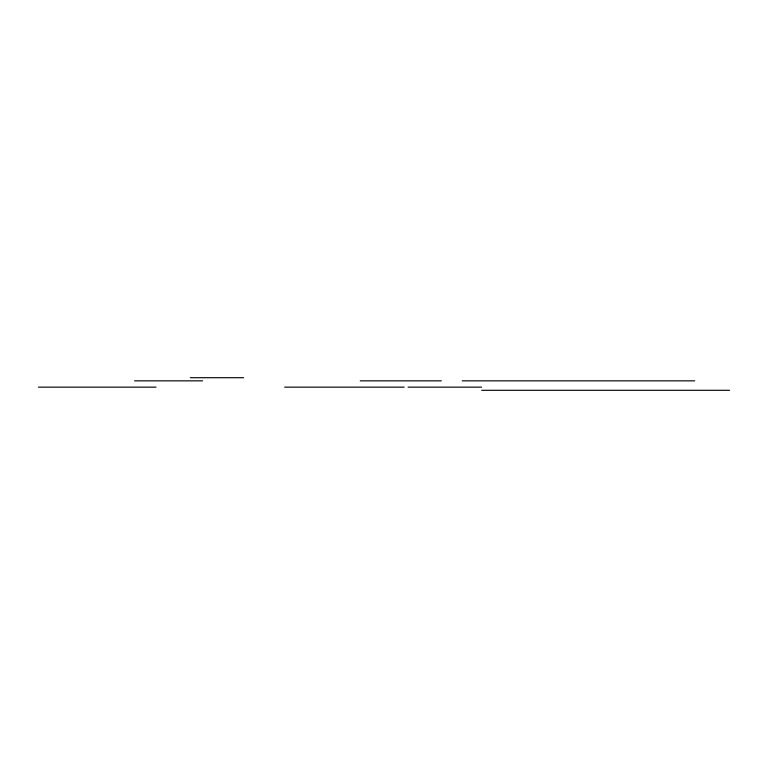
<?xml version="1.0" encoding="UTF-8"?>
<svg xmlns="http://www.w3.org/2000/svg" width="768" height="768" viewBox="0 0 768 768"><rect width="100%" height="100%" fill="white"/><g stroke="black" fill="none" stroke-linecap="round" stroke-linejoin="round"><path stroke-width="1.15" d="M190.339 377.702L243.638 377.702M134.592 380.851L202.589 380.851M360.25 380.851L441.341 380.851M462.202 380.851L694.733 380.851M38.4 387.149L156.019 387.149M284.659 387.149L404.179 387.149M408.086 387.149L481.632 387.149M481.709 390.298L729.6 390.298"/></g></svg>
